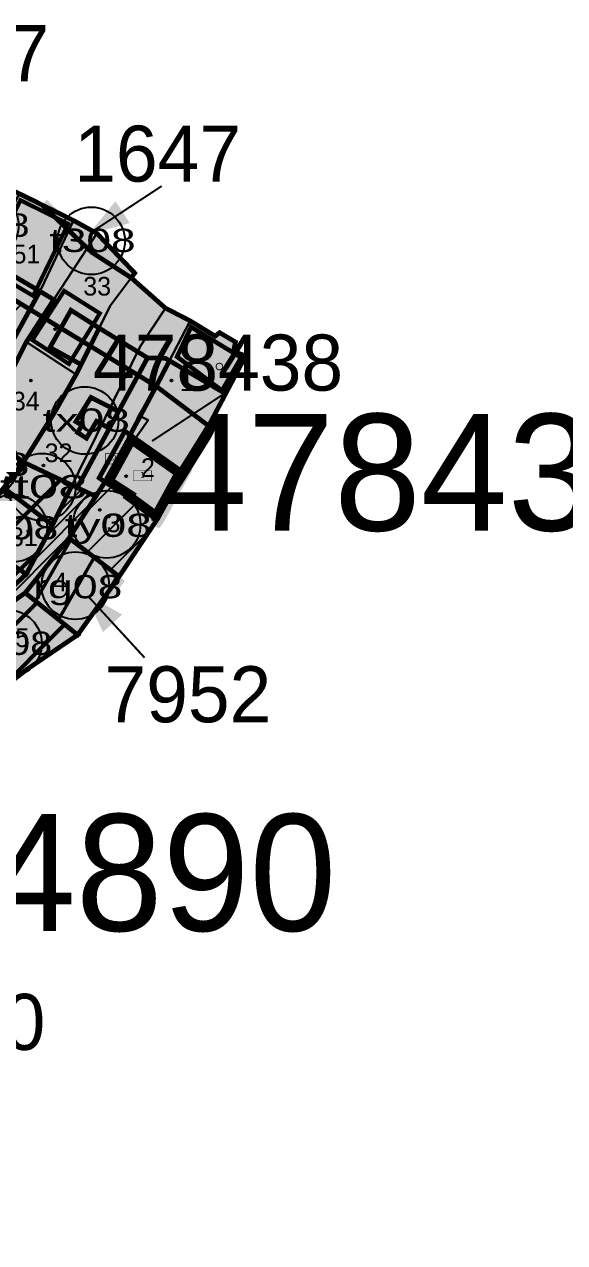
# Model space of a CAD drawing. Extents: x 219756 to 220247, y 631873 to 632472.
# Drawn here: x 219953.7 to 220011.5, y 632085.5 to 632216 of the extents above; entities that cross this region are included whole.
import ezdxf
from ezdxf.enums import TextEntityAlignment as Align

# ---------------------------------------------------------------- set-up
doc = ezdxf.new("R2010")
doc.units = 0
doc.header["$MEASUREMENT"] = 0
for name, color, linetype in [('1601', 1, 'Continuous'), ('1602', 1, 'Continuous'), ('1602_OLD', 7, 'Continuous'), ('1603', 7, 'Continuous'), ('1802', 5, 'Continuous'), ('1803A', 7, 'Continuous'), ('18COMPILE', 5, 'Continuous'), ('18COMPILEA', 255, 'Continuous'), ('18NOTE02', 2, 'Continuous'), ('18NOTE71', 36, 'Continuous'), ('18NOTE99', 2, 'Continuous'), ('h0140a', 30, 'Continuous'), ('h0140b', 12, 'Continuous'), ('H0670A', 60, 'Continuous'), ('H7632A', 71, 'Continuous'), ('H7632B', 114, 'Continuous'), ('PCELL', 160, 'Continuous'), ('PGVUL2', 160, 'Continuous'), ('SCELLNO', 160, 'Continuous'), ('SKAYNO', 140, 'Continuous'), ('YEUD7109', 7, 'Continuous'), ('YEUD7151', 7, 'Continuous'), ('YEUD7613', 7, 'Continuous'), ('YEUD7637', 7, 'Continuous'), ('YEUD7730', 7, 'Continuous')]:
    doc.layers.add(name, color=color, linetype=linetype)
doc.styles.add('FRANKRUEHL', font='frank.ttf')
doc.styles.add('HEBTEXT', font='HEBTXT')
doc.styles.add('HEBTXT', font='hebtxt')
doc.styles.add('WinHeb_WindowsTTF', font='arial.ttf')

# ---------------------------------------------------------------- blocks, each defined once
blk = doc.blocks.new('1803')
blk.add_circle((0, 0), 3.61)
at = {"style": 'HEBTEXT'}
for tag, p in [('MIGRASH', (0, 0)), ('TABA', (0, -3.33)), ('YEUD', (0, -6.67))]:
    blk.add_attdef(tag, text='', height=2.5, dxfattribs=at).set_placement(p, align=Align.MIDDLE_CENTER)
at = {"style": 'HEBTEXT', "flags": 1}
blk.add_attdef('AREA', text='', height=2.5, dxfattribs=at).set_placement((0, -10), align=Align.MIDDLE_CENTER)
blk = doc.blocks.new('18NOTE71')
at = {"const_width": 0.1}
blk.add_lwpolyline([(-0.35, 0, 1), (0.35, 0, 1)], format="xyb", close=True, dxfattribs=at)
blk = doc.blocks.new('ARROW')
at = {"const_width": 0.3}
blk.add_lwpolyline([(-0.55, 5.42), (0.73, -7.35)], dxfattribs=at)
blk.add_lwpolyline([(0.81, -7.87, 0, 4, 0), (0.22, -1.72, 4, 4, 0)], format="xyseb")
blk = doc.blocks.new('PARCEL')
blk.add_circle((0, 0), 0.1)
at = {"style": 'HEBTXT'}
blk.add_attdef('PARCEL_NO', (1.57, -0.08), '', height=2, dxfattribs=at)
at = {"style": 'HEBTXT', "flags": 1}
for tag, p in [('PARCEL_BUI', (0, -6)), ('SETTLEMENT', (0, -9)), ('MUNICIPAL_', (0, -12)), ('LEGAL_AREA', (0, -15)), ('GUSH_SUFFI', (0, -18.14)), ('GUSH_NO', (0, -21.14)), ('PERIMETER', (0, -24.14)), ('AREA', (0, -27.14)), ('ON_SHEET', (0, -29.74)), ('OWNERSHIP', (0.11, -32.67))]:
    blk.add_attdef(tag, p, '', height=2, dxfattribs=at)
blk = doc.blocks.new('kayno')
at = {"layer": 'SKAYNO'}
blk.add_circle((0, 0), 0.68, dxfattribs=at)
at = {"layer": 'SKAYNO', "style": 'FRANKRUEHL'}
blk.add_attdef('321', text='', height=12.5, dxfattribs=at).set_placement((-12.84, 1.28), align=Align.CENTER)
blk = doc.blocks.new('CELLNO')
at = {"layer": 'SCELLNO', "const_width": 0.25}
blk.add_lwpolyline([(-4.74, -2.76), (-4.74, 2.76), (4.74, 2.76), (4.74, -2.76)], close=True, dxfattribs=at)
at = {"layer": 'SCELLNO', "style": 'FRANKRUEHL'}
blk.add_attdef('CELLNO', text='', height=3, dxfattribs=at).set_placement((0, -1.03), align=Align.CENTER)
at = {"layer": 'SCELLNO', "style": 'FRANKRUEHL', "flags": 1}
for tag, p in [('CODE', (0, -6.25)), ('AREA', (0, -9.5)), ('TABA', (0, -12.88))]:
    blk.add_attdef(tag, text='', height=2.5, dxfattribs=at).set_placement(p, align=Align.CENTER)

msp = doc.modelspace()

# ---------------------------------------------------------------- hatches: boundary and pattern name
at = {"layer": 'h0140a'}
h = msp.add_hatch(color=256, dxfattribs=at)
h.dxf.hatch_style = 1
h.paths.add_polyline_path([(219964.98, 632172.01), (219964.93, 632171.88), (219964.98, 632171.85), (219962.29, 632166.97), (219964.58, 632165.49), (219964.5, 632165.35), (219967.56, 632163.11), (219967.54, 632163.02), (219967.84, 632162.91), (219967.96, 632163.09), (219970.66, 632168)])
at = {"layer": 'H0670A'}
h = msp.add_hatch(color=256, dxfattribs=at)
h.dxf.hatch_style = 1
h.paths.add_polyline_path([(219964.98, 632171.85), (219964.93, 632171.88), (219964.98, 632172.01), (219964.42, 632172.41), (219961.67, 632167.4), (219962.29, 632166.97)])
at = {"layer": 'H7632A'}
msp.add_hatch(color=256, dxfattribs=at).paths.add_polyline_path([(219926.98, 632126.57), (219925.96, 632125.22), (219925.01, 632125.84), (219928.81, 632132.09), (219931.65, 632136.09), (219930.84, 632136.72), (219932.07, 632138.59), (219933.68, 632140.59), (219937.57, 632144.46), (219943.29, 632149.09), (219945.21, 632151.59), (219949.25, 632153.47), (219950.46, 632154.84), (219952.53, 632155.84), (219953.86, 632157.09), (219956.67, 632162.34), (219958.77, 632166.62), (219961.31, 632165.42), (219958.45, 632160.96), (219953.75, 632155.09), (219945.21, 632148.97), (219941.46, 632145.84), (219937.21, 632140.59), (219930.53, 632130.59), (219928.12, 632128.09)])
at = {"layer": 'H7632B'}
h = msp.add_hatch(dxfattribs=at)
h.set_pattern_fill('ANSI31', color=256, scale=7, style=0)
h.set_pattern_definition([(45, (185.3841, -29.8634), (-0.6187184335, 0.6187184335), [])])
h.paths.add_polyline_path([(219926.98, 632126.57), (219925.96, 632125.22), (219925.01, 632125.84), (219928.81, 632132.09), (219931.65, 632136.09), (219930.84, 632136.72), (219932.07, 632138.59), (219933.68, 632140.59), (219937.57, 632144.46), (219943.29, 632149.09), (219945.21, 632151.59), (219949.25, 632153.47), (219950.46, 632154.84), (219952.53, 632155.84), (219953.86, 632157.09), (219956.67, 632162.34), (219958.77, 632166.62), (219961.31, 632165.42), (219958.45, 632160.96), (219953.75, 632155.09), (219945.21, 632148.97), (219941.46, 632145.84), (219937.21, 632140.59), (219930.53, 632130.59), (219928.12, 632128.09)])
at = {"layer": 'YEUD7109'}
msp.add_hatch(color=51, dxfattribs=at).paths.add_polyline_path([(219958.45, 632160.96), (219953.75, 632155.09), (219959.37, 632150.59), (219963.81, 632156.84)])
msp.add_hatch(color=51, dxfattribs=at).paths.add_polyline_path([(219958.45, 632160.96), (219953.75, 632155.09), (219959.37, 632150.59), (219963.81, 632156.84)])
at = {"layer": 'YEUD7109', "lineweight": 50}
h = msp.add_hatch(dxfattribs=at)
h.set_pattern_fill('LINE', color=34, scale=25, angle=60, style=0)
h.paths.add_polyline_path([(219958.45, 632160.96), (219953.75, 632155.09), (219959.37, 632150.59), (219963.81, 632156.84)])
h = msp.add_hatch(dxfattribs=at)
h.set_pattern_fill('LINE', color=34, scale=25, angle=60, style=0)
h.paths.add_polyline_path([(219958.45, 632160.96), (219953.75, 632155.09), (219959.37, 632150.59), (219963.81, 632156.84)])
at = {"layer": 'YEUD7151'}
for points in [[(219958.77, 632166.62), (219953.56, 632169.09), (219951.45, 632166.34), (219956.67, 632162.34)], [(219958.77, 632166.62), (219953.56, 632169.09), (219951.45, 632166.34), (219956.67, 632162.34)], [(219953.86, 632157.09), (219947.85, 632161.22), (219949.26, 632163.27), (219950.43, 632164.96), (219951.45, 632166.34), (219956.67, 632162.34)], [(219953.86, 632157.09), (219947.85, 632161.22), (219949.26, 632163.27), (219950.43, 632164.96), (219951.45, 632166.34), (219956.67, 632162.34)], [(219962.29, 632166.97), (219964.58, 632165.49), (219964.5, 632165.35), (219967.56, 632163.11), (219967.54, 632163.02), (219967.84, 632162.91), (219963.81, 632156.84), (219958.45, 632160.96)], [(219953.86, 632157.09), (219952.53, 632155.84), (219950.46, 632154.84), (219949.25, 632153.47), (219945.21, 632151.59), (219942.84, 632153.72), (219943.39, 632154.34), (219941.2, 632156.21), (219945.32, 632159.34), (219945.96, 632160.09), (219946.76, 632159.96), (219947.85, 632161.22)], [(219953.86, 632157.09), (219952.53, 632155.84), (219950.46, 632154.84), (219949.25, 632153.47), (219945.21, 632151.59), (219942.84, 632153.72), (219943.39, 632154.34), (219941.2, 632156.21), (219945.32, 632159.34), (219945.96, 632160.09), (219946.76, 632159.96), (219947.85, 632161.22)], [(219953.75, 632155.09), (219959.37, 632150.59), (219953.86, 632146.84), (219950.35, 632144.09), (219945.21, 632148.97)], [(219953.75, 632155.09), (219959.37, 632150.59), (219953.86, 632146.84), (219950.35, 632144.09), (219945.21, 632148.97)]]:
    msp.add_hatch(color=41, dxfattribs=at).paths.add_polyline_path(points)
at = {"layer": 'YEUD7151', "lineweight": 50}
h = msp.add_hatch(dxfattribs=at)
h.set_pattern_fill('LINE', color=250, scale=30, angle=45, style=0)
h.paths.add_polyline_path([(219958.77, 632166.62), (219953.56, 632169.09), (219951.45, 632166.34), (219956.67, 632162.34)])
h = msp.add_hatch(dxfattribs=at)
h.set_pattern_fill('LINE', color=250, scale=30, angle=45, style=0)
h.paths.add_polyline_path([(219958.77, 632166.62), (219953.56, 632169.09), (219951.45, 632166.34), (219956.67, 632162.34)])
h = msp.add_hatch(dxfattribs=at)
h.set_pattern_fill('LINE', color=250, scale=30, angle=45, style=0)
h.paths.add_polyline_path([(219953.86, 632157.09), (219947.85, 632161.22), (219949.26, 632163.27), (219950.43, 632164.96), (219951.45, 632166.34), (219956.67, 632162.34)])
h = msp.add_hatch(dxfattribs=at)
h.set_pattern_fill('LINE', color=250, scale=30, angle=45, style=0)
h.paths.add_polyline_path([(219953.86, 632157.09), (219947.85, 632161.22), (219949.26, 632163.27), (219950.43, 632164.96), (219951.45, 632166.34), (219956.67, 632162.34)])
at = {"layer": 'YEUD7151'}
h = msp.add_hatch(dxfattribs=at)
h.set_pattern_fill('ANSI31', color=250, scale=25, style=0)
h.paths.add_polyline_path([(219962.29, 632166.97), (219964.58, 632165.49), (219964.5, 632165.35), (219967.56, 632163.11), (219967.54, 632163.02), (219967.84, 632162.91), (219963.81, 632156.84), (219958.45, 632160.96)])
at = {"layer": 'YEUD7151', "lineweight": 50}
h = msp.add_hatch(dxfattribs=at)
h.set_pattern_fill('LINE', color=250, scale=30, angle=45, style=0)
h.paths.add_polyline_path([(219953.86, 632157.09), (219952.53, 632155.84), (219950.46, 632154.84), (219949.25, 632153.47), (219945.21, 632151.59), (219942.84, 632153.72), (219943.39, 632154.34), (219941.2, 632156.21), (219945.32, 632159.34), (219945.96, 632160.09), (219946.76, 632159.96), (219947.85, 632161.22)])
h = msp.add_hatch(dxfattribs=at)
h.set_pattern_fill('LINE', color=250, scale=30, angle=45, style=0)
h.paths.add_polyline_path([(219953.86, 632157.09), (219952.53, 632155.84), (219950.46, 632154.84), (219949.25, 632153.47), (219945.21, 632151.59), (219942.84, 632153.72), (219943.39, 632154.34), (219941.2, 632156.21), (219945.32, 632159.34), (219945.96, 632160.09), (219946.76, 632159.96), (219947.85, 632161.22)])
h = msp.add_hatch(dxfattribs=at)
h.set_pattern_fill('LINE', color=250, scale=30, angle=45, style=0)
h.paths.add_polyline_path([(219953.75, 632155.09), (219959.37, 632150.59), (219953.86, 632146.84), (219950.35, 632144.09), (219945.21, 632148.97)])
h = msp.add_hatch(dxfattribs=at)
h.set_pattern_fill('LINE', color=250, scale=30, angle=45, style=0)
h.paths.add_polyline_path([(219953.75, 632155.09), (219959.37, 632150.59), (219953.86, 632146.84), (219950.35, 632144.09), (219945.21, 632148.97)])
at = {"layer": 'YEUD7613'}
for points in [[(219927.9, 632201.53), (219940.05, 632194.12), (219954.26, 632185.45), (219967.78, 632177.22), (219973.39, 632172.97), (219977.34, 632180.46), (219976.04, 632180.97), (219976.26, 632181.96), (219974.56, 632182.96), (219974.09, 632182.59), (219971.42, 632184.22), (219968.76, 632185.59), (219965.09, 632188.84), (219960.88, 632191.56), (219960.39, 632192.02), (219958.39, 632193.93), (219955.55, 632196.64), (219953.12, 632197.84), (219952.83, 632197.98), (219948.78, 632199.05), (219946.79, 632200.33), (219946.26, 632200.67), (219935.15, 632200.09), (219917.64, 632211.46), (219907.79, 632213.4), (219917.27, 632208.03), (219922.8, 632204.65)], [(219927.9, 632201.53), (219940.05, 632194.12), (219954.26, 632185.45), (219967.78, 632177.22), (219973.39, 632172.97), (219977.34, 632180.46), (219976.04, 632180.97), (219976.26, 632181.96), (219974.56, 632182.96), (219974.09, 632182.59), (219971.42, 632184.22), (219968.76, 632185.59), (219965.09, 632188.84), (219960.88, 632191.56), (219960.39, 632192.02), (219958.39, 632193.93), (219955.55, 632196.64), (219953.12, 632197.84), (219952.83, 632197.98), (219948.78, 632199.05), (219946.79, 632200.33), (219946.26, 632200.67), (219935.15, 632200.09), (219917.64, 632211.46), (219907.79, 632213.4), (219917.27, 632208.03), (219922.8, 632204.65)], [(219965.09, 632188.84), (219960.88, 632191.56), (219960.39, 632192.02), (219958.39, 632193.93), (219955.55, 632196.64), (219958.93, 632194.97), (219961.43, 632193.59), (219965.48, 632189.34)], [(219965.09, 632188.84), (219960.88, 632191.56), (219960.39, 632192.02), (219958.39, 632193.93), (219955.55, 632196.64), (219958.93, 632194.97), (219961.43, 632193.59), (219965.48, 632189.34)]]:
    msp.add_hatch(color=40, dxfattribs=at).paths.add_polyline_path(points)
at = {"layer": 'YEUD7637'}
h = msp.add_hatch(color=3, dxfattribs=at)
h.dxf.hatch_style = 1
h.paths.add_polyline_path([(219902.27, 632107.53), (219900.64, 632108.46), (219894.48, 632112.84), (219892.05, 632114.11), (219891.73, 632113.56), (219890.61, 632111.59), (219888.57, 632111.72), (219880.23, 632115.34), (219886.64, 632126.97), (219891.34, 632133.34), (219894.31, 632138.03), (219895.85, 632140.47), (219899.64, 632146.47), (219913.97, 632167.45), (219915.68, 632169.97), (219926.18, 632179.89), (219928.37, 632181.96), (219928.58, 632182.16), (219931.77, 632185.13), (219933.21, 632186.46), (219941.78, 632177.72), (219945.7, 632182.96), (219951.06, 632179.59), (219954.26, 632185.45), (219940.05, 632194.12), (219927.9, 632201.53), (219922.8, 632204.65), (219921.11, 632201.63), (219919.12, 632198.09), (219922.35, 632196.17), (219927.39, 632193.18), (219926.15, 632191.48), (219924.26, 632188.88), (219917.59, 632179.72), (219916.5, 632179.09), (219914.88, 632176.55), (219914.18, 632175.46), (219910.01, 632170.34), (219905.61, 632164.71), (219902.37, 632160.32), (219899.45, 632156.34), (219893.9, 632148.84), (219887.92, 632139.59), (219885.23, 632135.09), (219884.06, 632133.72), (219883.53, 632133.09), (219877.7, 632124.22), (219872.98, 632126.47), (219871.25, 632127.46), (219867.84, 632129.15), (219869.11, 632147.65), (219870.75, 632148.18), (219872.35, 632147.38), (219867.55, 632154.43), (219862.4, 632159.47), (219860.78, 632159.92), (219858.4, 632160.59), (219859.57, 632149.71), (219859.96, 632144.97), (219860.09, 632144.25), (219862.91, 632116.91), (219869.65, 632117.72), (219883.14, 632088.84), (219888.74, 632085.5), (219887.78, 632089.08), (219886.56, 632092.79), (219887.64, 632097.7), (219896.85, 632096.96), (219898.35, 632100.23), (219898.6, 632100.76), (219898.66, 632100.88), (219898.91, 632101.33), (219901.25, 632105.47)])
h = msp.add_hatch(dxfattribs=at)
h.set_pattern_fill('ANSI31', color=142, scale=20)
h.paths.add_polyline_path([(219902.27, 632107.53), (219900.64, 632108.46), (219894.48, 632112.84), (219892.05, 632114.11), (219891.73, 632113.56), (219890.61, 632111.59), (219888.57, 632111.72), (219880.23, 632115.34), (219886.64, 632126.97), (219891.34, 632133.34), (219894.31, 632138.03), (219895.85, 632140.47), (219899.64, 632146.47), (219913.97, 632167.45), (219915.68, 632169.97), (219926.18, 632179.89), (219928.37, 632181.96), (219928.58, 632182.16), (219931.77, 632185.13), (219933.21, 632186.46), (219941.78, 632177.72), (219945.7, 632182.96), (219951.06, 632179.59), (219954.26, 632185.45), (219940.05, 632194.12), (219927.9, 632201.53), (219922.8, 632204.65), (219921.11, 632201.63), (219919.12, 632198.09), (219922.35, 632196.17), (219927.39, 632193.18), (219926.15, 632191.48), (219924.26, 632188.88), (219917.59, 632179.72), (219916.5, 632179.09), (219914.88, 632176.55), (219914.18, 632175.46), (219910.01, 632170.34), (219905.61, 632164.71), (219902.37, 632160.32), (219899.45, 632156.34), (219893.9, 632148.84), (219887.92, 632139.59), (219885.23, 632135.09), (219884.06, 632133.72), (219883.53, 632133.09), (219877.7, 632124.22), (219872.98, 632126.47), (219871.25, 632127.46), (219867.84, 632129.15), (219869.11, 632147.65), (219870.75, 632148.18), (219872.35, 632147.38), (219867.55, 632154.43), (219862.4, 632159.47), (219860.78, 632159.92), (219858.4, 632160.59), (219859.57, 632149.71), (219859.96, 632144.97), (219860.09, 632144.25), (219862.91, 632116.91), (219869.65, 632117.72), (219883.14, 632088.84), (219888.74, 632085.5), (219887.78, 632089.08), (219886.56, 632092.79), (219887.64, 632097.7), (219896.85, 632096.96), (219898.35, 632100.23), (219898.6, 632100.76), (219898.66, 632100.88), (219898.91, 632101.33), (219901.25, 632105.47)])
at = {"layer": 'YEUD7730'}
h = msp.add_hatch(color=3, dxfattribs=at)
h.dxf.hatch_style = 1
h.paths.add_polyline_path([(219967.78, 632177.22), (219954.26, 632185.45), (219951.06, 632179.59), (219946.98, 632173.99), (219948.53, 632172.84), (219953.56, 632169.09), (219958.77, 632166.62), (219961.31, 632165.42), (219962.29, 632166.97), (219961.67, 632167.4), (219964.42, 632172.41), (219964.98, 632172.01), (219970.66, 632168), (219973.39, 632172.97)])

# ---------------------------------------------------------------- linework, layer by layer
for points in [[(219961.67, 632167.4), (219964.42, 632172.41)], [(219962.29, 632166.97), (219964.98, 632171.85)], [(219970.66, 632168), (219964.42, 632172.41)], [(219962.29, 632166.97), (219961.67, 632167.4)]]:
    msp.add_lwpolyline(points)
at = {"layer": '1601', "const_width": 0.45}
msp.add_lwpolyline([(219953.12, 632197.84), (219958.93, 632194.97), (219961.43, 632193.59), (219965.48, 632189.34), (219965.09, 632188.84), (219968.76, 632185.59), (219971.42, 632184.22), (219974.09, 632182.59), (219974.56, 632182.96), (219976.26, 632181.96), (219976.04, 632180.97), (219977.34, 632180.46), (219973.39, 632172.97), (219967.96, 632163.09), (219963.81, 632156.84), (219959.37, 632150.59), (219953.86, 632146.84), (219950.35, 632144.09)], dxfattribs=at)
at = {"layer": '1602'}
for points in [[(219951.06, 632179.59), (219955.5, 632187.71), (219958.93, 632194.97), (219953.12, 632197.84), (219949.68, 632190.71), (219947.64, 632185.72), (219945.7, 632182.96)], [(219930.26, 632156.34), (219935.62, 632162.34), (219938.6, 632164.71), (219941.4, 632167.59), (219943.35, 632169.09), (219946.06, 632172.71), (219951.06, 632179.59), (219955.5, 632187.71), (219958.93, 632194.97), (219961.43, 632193.59), (219953.87, 632181.96), (219952.04, 632178.34), (219948.53, 632172.84), (219945.21, 632167.84), (219944.28, 632166.59), (219943, 632167.34), (219939.26, 632163.34), (219935.21, 632159.59), (219932.79, 632157.34), (219927.54, 632151.34), (219922.31, 632144.34), (219920.84, 632144.46), (219925.48, 632150.71)], [(219953.87, 632181.96), (219961.43, 632193.59), (219965.48, 632189.34), (219965.09, 632188.84), (219962.85, 632185.84), (219959.2, 632178.47)], [(219953.56, 632169.09), (219951.45, 632166.34), (219956.67, 632162.34), (219966.07, 632181.46), (219968.76, 632185.59), (219965.09, 632188.84), (219962.85, 632185.84), (219959.2, 632178.47), (219956.85, 632174.34)], [(219967.78, 632177.22), (219971.42, 632184.22), (219974.09, 632182.59), (219974.56, 632182.96), (219976.26, 632181.96), (219976.04, 632180.97), (219977.34, 632180.46), (219973.39, 632172.97)], [(219948.53, 632172.84), (219952.04, 632178.34), (219953.87, 632181.96), (219959.2, 632178.47), (219956.85, 632174.34), (219953.56, 632169.09)], [(219967.84, 632162.91), (219967.96, 632163.09), (219973.39, 632172.97), (219967.78, 632177.22), (219965.93, 632174.09), (219964.93, 632171.88), (219964.98, 632171.85), (219962.29, 632166.97), (219964.58, 632165.49), (219964.5, 632165.35), (219967.56, 632163.11), (219967.54, 632163.02)], [(219947.85, 632161.22), (219950.43, 632164.96), (219951.45, 632166.34), (219956.67, 632162.34), (219953.86, 632157.09)], [(219962.29, 632166.97), (219964.58, 632165.49), (219964.5, 632165.35), (219967.56, 632163.11), (219967.54, 632163.02), (219967.84, 632162.91), (219963.81, 632156.84), (219958.45, 632160.96)], [(219953.86, 632157.09), (219952.53, 632155.84), (219950.46, 632154.84), (219949.25, 632153.47), (219945.21, 632151.59), (219942.84, 632153.72), (219943.39, 632154.34), (219941.2, 632156.21), (219945.32, 632159.34), (219945.96, 632160.09), (219946.76, 632159.96), (219947.85, 632161.22)], [(219953.75, 632155.09), (219958.45, 632160.96), (219963.81, 632156.84), (219959.37, 632150.59)], [(219959.37, 632150.59), (219953.75, 632155.09), (219945.21, 632148.97), (219950.35, 632144.09), (219953.86, 632146.84)]]:
    msp.add_lwpolyline(points, close=True, dxfattribs=at)
msp.add_lwpolyline([(219945.21, 632148.97), (219953.75, 632155.09), (219958.45, 632160.96), (219962.29, 632166.97), (219964.98, 632171.85), (219964.93, 632171.88), (219965.93, 632174.09), (219967.78, 632177.22), (219971.42, 632184.22), (219968.76, 632185.59), (219966.07, 632181.46), (219956.67, 632162.34), (219953.86, 632157.09), (219952.53, 632155.84)], dxfattribs=at)
at = {"layer": '1602_OLD'}
for points in [[(219945.7, 632182.96), (219947.64, 632185.72), (219949.68, 632190.71), (219953.12, 632197.84), (219958.93, 632194.97), (219955.5, 632187.71), (219951.06, 632179.59)], [(219945.7, 632182.96), (219947.64, 632185.72), (219949.68, 632190.71), (219953.12, 632197.84), (219958.93, 632194.97), (219955.5, 632187.71), (219951.06, 632179.59)], [(219951.06, 632179.59), (219955.5, 632187.71), (219958.93, 632194.97), (219953.12, 632197.84), (219949.68, 632190.71), (219947.64, 632185.72), (219945.7, 632182.96)], [(219920.84, 632144.46), (219925.48, 632150.71), (219930.26, 632156.34), (219935.62, 632162.34), (219938.6, 632164.71), (219941.4, 632167.59), (219943.35, 632169.09), (219946.06, 632172.71), (219951.06, 632179.59), (219955.5, 632187.71), (219958.93, 632194.97), (219961.43, 632193.59), (219953.87, 632181.96), (219952.04, 632178.34), (219948.53, 632172.84), (219945.21, 632167.84), (219944.28, 632166.59), (219943, 632167.34), (219939.26, 632163.34), (219935.21, 632159.59), (219932.79, 632157.34), (219927.54, 632151.34), (219922.31, 632144.34)], [(219920.84, 632144.46), (219925.48, 632150.71), (219930.26, 632156.34), (219935.62, 632162.34), (219938.6, 632164.71), (219941.4, 632167.59), (219943.35, 632169.09), (219946.06, 632172.71), (219951.06, 632179.59), (219955.5, 632187.71), (219958.93, 632194.97), (219961.43, 632193.59), (219953.87, 632181.96), (219952.04, 632178.34), (219948.53, 632172.84), (219945.21, 632167.84), (219944.28, 632166.59), (219943, 632167.34), (219939.26, 632163.34), (219935.21, 632159.59), (219932.79, 632157.34), (219927.54, 632151.34), (219922.31, 632144.34)], [(219930.26, 632156.34), (219935.62, 632162.34), (219938.6, 632164.71), (219941.4, 632167.59), (219943.35, 632169.09), (219946.06, 632172.71), (219951.06, 632179.59), (219955.5, 632187.71), (219958.93, 632194.97), (219961.43, 632193.59), (219953.87, 632181.96), (219952.04, 632178.34), (219948.53, 632172.84), (219945.21, 632167.84), (219944.28, 632166.59), (219943, 632167.34), (219939.26, 632163.34), (219935.21, 632159.59), (219932.79, 632157.34), (219927.54, 632151.34), (219922.31, 632144.34), (219920.84, 632144.46), (219925.48, 632150.71)], [(219953.87, 632181.96), (219961.43, 632193.59), (219965.48, 632189.34), (219965.09, 632188.84), (219962.85, 632185.84), (219959.2, 632178.47)], [(219953.87, 632181.96), (219961.43, 632193.59), (219965.48, 632189.34), (219965.09, 632188.84), (219962.85, 632185.84), (219959.2, 632178.47)], [(219953.87, 632181.96), (219961.43, 632193.59), (219965.48, 632189.34), (219965.09, 632188.84), (219962.85, 632185.84), (219959.2, 632178.47)], [(219956.67, 632162.34), (219951.45, 632166.34), (219953.56, 632169.09), (219956.85, 632174.34), (219959.2, 632178.47), (219962.85, 632185.84), (219965.09, 632188.84), (219968.76, 632185.59), (219966.07, 632181.46)], [(219956.67, 632162.34), (219951.45, 632166.34), (219953.56, 632169.09), (219956.85, 632174.34), (219959.2, 632178.47), (219962.85, 632185.84), (219965.09, 632188.84), (219968.76, 632185.59), (219966.07, 632181.46)], [(219953.56, 632169.09), (219951.45, 632166.34), (219956.67, 632162.34), (219966.07, 632181.46), (219968.76, 632185.59), (219965.09, 632188.84), (219962.85, 632185.84), (219959.2, 632178.47), (219956.85, 632174.34)], [(219967.78, 632177.22), (219971.42, 632184.22), (219974.09, 632182.59), (219974.56, 632182.96), (219976.26, 632181.96), (219976.04, 632180.97), (219977.34, 632180.46), (219973.39, 632172.97)], [(219967.78, 632177.22), (219971.42, 632184.22), (219974.09, 632182.59), (219974.56, 632182.96), (219976.26, 632181.96), (219976.04, 632180.97), (219977.34, 632180.46), (219973.39, 632172.97)], [(219967.78, 632177.22), (219971.42, 632184.22), (219974.09, 632182.59), (219974.56, 632182.96), (219976.26, 632181.96), (219976.04, 632180.97), (219977.34, 632180.46), (219973.39, 632172.97)], [(219948.53, 632172.84), (219952.04, 632178.34), (219953.87, 632181.96), (219959.2, 632178.47), (219956.85, 632174.34), (219953.56, 632169.09)], [(219948.53, 632172.84), (219952.04, 632178.34), (219953.87, 632181.96), (219959.2, 632178.47), (219956.85, 632174.34), (219953.56, 632169.09)], [(219948.53, 632172.84), (219952.04, 632178.34), (219953.87, 632181.96), (219959.2, 632178.47), (219956.85, 632174.34), (219953.56, 632169.09)], [(219962.29, 632166.97), (219966.92, 632173.59), (219965.93, 632174.09), (219967.78, 632177.22), (219973.39, 632172.97), (219967.96, 632163.09)], [(219962.29, 632166.97), (219966.92, 632173.59), (219965.93, 632174.09), (219967.78, 632177.22), (219973.39, 632172.97), (219967.96, 632163.09)], [(219967.84, 632162.91), (219967.96, 632163.09), (219973.39, 632172.97), (219967.78, 632177.22), (219965.93, 632174.09), (219964.93, 632171.88), (219964.98, 632171.85), (219962.29, 632166.97), (219964.58, 632165.49), (219964.5, 632165.35), (219967.56, 632163.11), (219967.54, 632163.02)], [(219953.86, 632157.09), (219956.67, 632162.34), (219951.45, 632166.34), (219950.43, 632164.96), (219947.85, 632161.22)], [(219953.86, 632157.09), (219956.67, 632162.34), (219951.45, 632166.34), (219950.43, 632164.96), (219947.85, 632161.22)], [(219947.85, 632161.22), (219950.43, 632164.96), (219951.45, 632166.34), (219956.67, 632162.34), (219953.86, 632157.09)], [(219962.29, 632166.97), (219958.45, 632160.96), (219963.81, 632156.84), (219967.96, 632163.09)], [(219962.29, 632166.97), (219958.45, 632160.96), (219963.81, 632156.84), (219967.96, 632163.09)], [(219962.29, 632166.97), (219964.58, 632165.49), (219964.5, 632165.35), (219967.56, 632163.11), (219967.54, 632163.02), (219967.84, 632162.91), (219963.81, 632156.84), (219958.45, 632160.96)], [(219953.86, 632157.09), (219952.53, 632155.84), (219950.46, 632154.84), (219949.25, 632153.47), (219945.21, 632151.59), (219942.84, 632153.72), (219943.39, 632154.34), (219941.2, 632156.21), (219945.32, 632159.34), (219945.96, 632160.09), (219946.76, 632159.96), (219947.85, 632161.22)], [(219953.86, 632157.09), (219952.53, 632155.84), (219950.46, 632154.84), (219949.25, 632153.47), (219945.21, 632151.59), (219942.84, 632153.72), (219943.39, 632154.34), (219941.2, 632156.21), (219945.32, 632159.34), (219945.96, 632160.09), (219946.76, 632159.96), (219947.85, 632161.22)], [(219953.86, 632157.09), (219952.53, 632155.84), (219950.46, 632154.84), (219949.25, 632153.47), (219945.21, 632151.59), (219942.84, 632153.72), (219943.39, 632154.34), (219941.2, 632156.21), (219945.32, 632159.34), (219945.96, 632160.09), (219946.76, 632159.96), (219947.85, 632161.22)], [(219953.75, 632155.09), (219958.45, 632160.96), (219963.81, 632156.84), (219959.37, 632150.59)], [(219953.75, 632155.09), (219958.45, 632160.96), (219963.81, 632156.84), (219959.37, 632150.59)], [(219953.75, 632155.09), (219958.45, 632160.96), (219963.81, 632156.84), (219959.37, 632150.59)], [(219950.35, 632144.09), (219945.21, 632148.97), (219953.75, 632155.09), (219959.37, 632150.59), (219953.86, 632146.84)], [(219950.35, 632144.09), (219945.21, 632148.97), (219953.75, 632155.09), (219959.37, 632150.59), (219953.86, 632146.84)], [(219959.37, 632150.59), (219953.75, 632155.09), (219945.21, 632148.97), (219950.35, 632144.09), (219953.86, 632146.84)]]:
    msp.add_lwpolyline(points, close=True, dxfattribs=at)
for points in [[(219953.12, 632197.84), (219958.93, 632194.97)], [(219953.12, 632197.84), (219958.93, 632194.97)], [(219953.12, 632197.84), (219958.93, 632194.97)], [(219953.12, 632197.84), (219958.93, 632194.97)], [(219955.5, 632187.71), (219958.93, 632194.97)], [(219955.5, 632187.71), (219958.93, 632194.97)], [(219955.5, 632187.71), (219958.93, 632194.97)], [(219955.5, 632187.71), (219958.93, 632194.97)], [(219958.93, 632194.97), (219961.43, 632193.59)], [(219958.93, 632194.97), (219961.43, 632193.59)], [(219958.93, 632194.97), (219961.43, 632193.59)], [(219958.93, 632194.97), (219961.43, 632193.59)], [(219961.43, 632193.59), (219953.87, 632181.96)], [(219961.43, 632193.59), (219953.87, 632181.96)], [(219961.43, 632193.59), (219953.87, 632181.96)], [(219961.43, 632193.59), (219953.87, 632181.96)], [(219965.48, 632189.34), (219961.43, 632193.59)], [(219965.48, 632189.34), (219961.43, 632193.59)], [(219965.48, 632189.34), (219961.43, 632193.59)], [(219965.48, 632189.34), (219961.43, 632193.59)], [(219965.09, 632188.84), (219962.85, 632185.84)], [(219965.09, 632188.84), (219962.85, 632185.84)], [(219965.09, 632188.84), (219962.85, 632185.84)], [(219965.09, 632188.84), (219962.85, 632185.84)], [(219965.09, 632188.84), (219965.48, 632189.34)], [(219965.09, 632188.84), (219965.48, 632189.34)], [(219965.09, 632188.84), (219965.48, 632189.34)], [(219965.09, 632188.84), (219965.48, 632189.34)], [(219968.76, 632185.59), (219965.09, 632188.84)], [(219968.76, 632185.59), (219965.09, 632188.84)], [(219968.76, 632185.59), (219965.09, 632188.84)], [(219968.76, 632185.59), (219965.09, 632188.84)], [(219951.06, 632179.59), (219955.5, 632187.71)], [(219951.06, 632179.59), (219955.5, 632187.71)], [(219951.06, 632179.59), (219955.5, 632187.71)], [(219951.06, 632179.59), (219955.5, 632187.71)], [(219962.85, 632185.84), (219959.2, 632178.47)], [(219962.85, 632185.84), (219959.2, 632178.47)], [(219962.85, 632185.84), (219959.2, 632178.47)], [(219962.85, 632185.84), (219959.2, 632178.47)], [(219952.53, 632155.84), (219953.86, 632157.09), (219956.67, 632162.34), (219966.07, 632181.46), (219968.76, 632185.59), (219971.42, 632184.22), (219967.78, 632177.22), (219965.93, 632174.09), (219966.92, 632173.59), (219962.29, 632166.97), (219958.45, 632160.96), (219953.75, 632155.09), (219945.21, 632148.97)], [(219952.53, 632155.84), (219953.86, 632157.09), (219956.67, 632162.34), (219966.07, 632181.46), (219968.76, 632185.59), (219971.42, 632184.22), (219967.78, 632177.22), (219965.93, 632174.09), (219966.92, 632173.59), (219962.29, 632166.97), (219958.45, 632160.96), (219953.75, 632155.09), (219945.21, 632148.97)], [(219945.21, 632148.97), (219953.75, 632155.09), (219958.45, 632160.96), (219962.29, 632166.97), (219964.98, 632171.85), (219964.93, 632171.88), (219965.93, 632174.09), (219967.78, 632177.22), (219971.42, 632184.22), (219968.76, 632185.59), (219966.07, 632181.46), (219956.67, 632162.34), (219953.86, 632157.09), (219952.53, 632155.84)], [(219968.76, 632185.59), (219966.07, 632181.46)], [(219968.76, 632185.59), (219966.07, 632181.46)], [(219968.76, 632185.59), (219966.07, 632181.46)], [(219968.76, 632185.59), (219966.07, 632181.46)], [(219971.42, 632184.22), (219968.76, 632185.59)], [(219971.42, 632184.22), (219968.76, 632185.59)], [(219971.42, 632184.22), (219968.76, 632185.59)], [(219971.42, 632184.22), (219968.76, 632185.59)], [(219971.42, 632184.22), (219967.78, 632177.22)], [(219971.42, 632184.22), (219967.78, 632177.22)], [(219971.42, 632184.22), (219967.78, 632177.22)], [(219971.42, 632184.22), (219967.78, 632177.22)], [(219974.09, 632182.59), (219971.42, 632184.22)], [(219974.09, 632182.59), (219971.42, 632184.22)], [(219974.09, 632182.59), (219971.42, 632184.22)], [(219974.09, 632182.59), (219971.42, 632184.22)], [(219953.87, 632181.96), (219952.04, 632178.34)], [(219953.87, 632181.96), (219952.04, 632178.34)], [(219953.87, 632181.96), (219952.04, 632178.34)], [(219953.87, 632181.96), (219952.04, 632178.34)], [(219959.2, 632178.47), (219953.87, 632181.96)], [(219959.2, 632178.47), (219953.87, 632181.96)], [(219959.2, 632178.47), (219953.87, 632181.96)], [(219959.2, 632178.47), (219953.87, 632181.96)], [(219974.56, 632182.96), (219974.09, 632182.59)], [(219974.56, 632182.96), (219974.09, 632182.59)], [(219974.56, 632182.96), (219974.09, 632182.59)], [(219974.56, 632182.96), (219974.09, 632182.59)], [(219976.26, 632181.96), (219974.56, 632182.96)], [(219976.26, 632181.96), (219974.56, 632182.96)], [(219976.26, 632181.96), (219974.56, 632182.96)], [(219976.26, 632181.96), (219974.56, 632182.96)], [(219976.04, 632180.97), (219976.26, 632181.96)], [(219976.04, 632180.97), (219976.26, 632181.96)], [(219976.04, 632180.97), (219976.26, 632181.96)], [(219976.04, 632180.97), (219976.26, 632181.96)], [(219966.07, 632181.46), (219956.67, 632162.34)], [(219966.07, 632181.46), (219956.67, 632162.34)], [(219966.07, 632181.46), (219956.67, 632162.34)], [(219966.07, 632181.46), (219956.67, 632162.34)], [(219977.34, 632180.46), (219976.04, 632180.97)], [(219977.34, 632180.46), (219976.04, 632180.97)], [(219977.34, 632180.46), (219976.04, 632180.97)], [(219977.34, 632180.46), (219976.04, 632180.97)], [(219973.39, 632172.97), (219977.34, 632180.46)], [(219973.39, 632172.97), (219977.34, 632180.46)], [(219973.39, 632172.97), (219977.34, 632180.46)], [(219973.39, 632172.97), (219977.34, 632180.46)], [(219959.2, 632178.47), (219956.85, 632174.34)], [(219959.2, 632178.47), (219956.85, 632174.34)], [(219959.2, 632178.47), (219956.85, 632174.34)], [(219959.2, 632178.47), (219956.85, 632174.34)], [(219965.93, 632174.09), (219967.78, 632177.22)], [(219965.93, 632174.09), (219967.78, 632177.22)], [(219965.93, 632174.09), (219967.78, 632177.22)], [(219965.93, 632174.09), (219967.78, 632177.22)], [(219967.78, 632177.22), (219973.39, 632172.97)], [(219967.78, 632177.22), (219973.39, 632172.97)], [(219967.78, 632177.22), (219973.39, 632172.97)], [(219967.78, 632177.22), (219973.39, 632172.97)], [(219956.85, 632174.34), (219953.56, 632169.09)], [(219956.85, 632174.34), (219953.56, 632169.09)], [(219956.85, 632174.34), (219953.56, 632169.09)], [(219956.85, 632174.34), (219953.56, 632169.09)], [(219966.92, 632173.59), (219965.93, 632174.09)], [(219966.92, 632173.59), (219965.93, 632174.09)], [(219966.92, 632173.59), (219965.93, 632174.09)], [(219966.92, 632173.59), (219965.93, 632174.09)], [(219962.29, 632166.97), (219966.92, 632173.59)], [(219962.29, 632166.97), (219966.92, 632173.59)], [(219962.29, 632166.97), (219966.92, 632173.59)], [(219962.29, 632166.97), (219966.92, 632173.59)], [(219967.96, 632163.09), (219973.39, 632172.97)], [(219967.96, 632163.09), (219973.39, 632172.97)], [(219967.96, 632163.09), (219973.39, 632172.97)], [(219967.96, 632163.09), (219973.39, 632172.97)], [(219951.45, 632166.34), (219956.67, 632162.34)], [(219951.45, 632166.34), (219956.67, 632162.34)], [(219951.45, 632166.34), (219956.67, 632162.34)], [(219951.45, 632166.34), (219956.67, 632162.34)], [(219962.29, 632166.97), (219958.45, 632160.96)], [(219962.29, 632166.97), (219958.45, 632160.96)], [(219962.29, 632166.97), (219958.45, 632160.96)], [(219962.29, 632166.97), (219958.45, 632160.96)], [(219967.96, 632163.09), (219962.29, 632166.97)], [(219967.96, 632163.09), (219962.29, 632166.97)], [(219967.96, 632163.09), (219962.29, 632166.97)], [(219967.96, 632163.09), (219962.29, 632166.97)], [(219956.67, 632162.34), (219953.86, 632157.09)], [(219956.67, 632162.34), (219953.86, 632157.09)], [(219956.67, 632162.34), (219953.86, 632157.09)], [(219956.67, 632162.34), (219953.86, 632157.09)], [(219963.81, 632156.84), (219967.96, 632163.09)], [(219963.81, 632156.84), (219967.96, 632163.09)], [(219963.81, 632156.84), (219967.96, 632163.09)], [(219963.81, 632156.84), (219967.96, 632163.09)], [(219953.86, 632157.09), (219947.85, 632161.22)], [(219953.86, 632157.09), (219947.85, 632161.22)], [(219953.86, 632157.09), (219947.85, 632161.22)], [(219953.86, 632157.09), (219947.85, 632161.22)], [(219958.45, 632160.96), (219953.75, 632155.09)], [(219958.45, 632160.96), (219953.75, 632155.09)], [(219958.45, 632160.96), (219953.75, 632155.09)], [(219958.45, 632160.96), (219953.75, 632155.09)], [(219958.45, 632160.96), (219963.81, 632156.84)], [(219958.45, 632160.96), (219963.81, 632156.84)], [(219958.45, 632160.96), (219963.81, 632156.84)], [(219958.45, 632160.96), (219963.81, 632156.84)], [(219953.86, 632157.09), (219952.53, 632155.84)], [(219953.86, 632157.09), (219952.53, 632155.84)], [(219953.86, 632157.09), (219952.53, 632155.84)], [(219953.86, 632157.09), (219952.53, 632155.84)], [(219959.37, 632150.59), (219963.81, 632156.84)], [(219959.37, 632150.59), (219963.81, 632156.84)], [(219959.37, 632150.59), (219963.81, 632156.84)], [(219959.37, 632150.59), (219963.81, 632156.84)], [(219953.75, 632155.09), (219945.21, 632148.97)], [(219953.75, 632155.09), (219945.21, 632148.97)], [(219953.75, 632155.09), (219945.21, 632148.97)], [(219953.75, 632155.09), (219945.21, 632148.97)], [(219953.75, 632155.09), (219959.37, 632150.59)], [(219953.75, 632155.09), (219959.37, 632150.59)], [(219953.75, 632155.09), (219959.37, 632150.59)], [(219953.75, 632155.09), (219959.37, 632150.59)], [(219953.86, 632146.84), (219959.37, 632150.59)], [(219953.86, 632146.84), (219959.37, 632150.59)], [(219953.86, 632146.84), (219959.37, 632150.59)], [(219953.86, 632146.84), (219959.37, 632150.59)], [(219950.35, 632144.09), (219953.86, 632146.84)], [(219950.35, 632144.09), (219953.86, 632146.84)], [(219950.35, 632144.09), (219953.86, 632146.84)], [(219950.35, 632144.09), (219953.86, 632146.84)]]:
    msp.add_lwpolyline(points, dxfattribs=at)
at = {"layer": '1802', "const_width": 0.5}
for points in [[(219946.79, 632200.33), (219946.26, 632200.67), (219947.15, 632200.72), (219952.83, 632197.98), (219948.78, 632199.05)], [(219958.93, 632194.97), (219961.43, 632193.59), (219965.48, 632189.34), (219965.09, 632188.84), (219960.88, 632191.56), (219960.39, 632192.02), (219958.39, 632193.93), (219955.55, 632196.64)], [(219967.78, 632177.22), (219954.26, 632185.45), (219951.06, 632179.59), (219946.98, 632173.99), (219948.53, 632172.84), (219953.56, 632169.09), (219958.77, 632166.62), (219961.31, 632165.42), (219962.29, 632166.97), (219961.67, 632167.4), (219964.42, 632172.41), (219964.98, 632172.01), (219970.66, 632168), (219973.39, 632172.97)], [(219948.53, 632172.84), (219953.56, 632169.09), (219951.45, 632166.34), (219950.43, 632164.96), (219945.21, 632167.84)], [(219951.45, 632166.34), (219953.56, 632169.09), (219958.77, 632166.62), (219956.67, 632162.34)], [(219947.85, 632161.22), (219949.26, 632163.27), (219950.43, 632164.96), (219951.45, 632166.34), (219956.67, 632162.34), (219953.86, 632157.09)], [(219962.29, 632166.97), (219964.58, 632165.49), (219964.5, 632165.35), (219967.56, 632163.11), (219967.54, 632163.02), (219967.84, 632162.91), (219963.81, 632156.84), (219958.45, 632160.96)], [(219943.39, 632154.34), (219942.84, 632153.72), (219945.21, 632151.59), (219949.25, 632153.47), (219950.46, 632154.84), (219952.53, 632155.84), (219953.86, 632157.09), (219947.85, 632161.22), (219946.76, 632159.96), (219945.96, 632160.09), (219945.32, 632159.34), (219941.2, 632156.21)], [(219953.75, 632155.09), (219958.45, 632160.96), (219963.81, 632156.84), (219959.37, 632150.59)], [(219959.37, 632150.59), (219953.86, 632146.84), (219950.35, 632144.09), (219945.21, 632148.97), (219953.75, 632155.09)]]:
    msp.add_lwpolyline(points, close=True, dxfattribs=at)
for points in [[(219953.12, 632197.84), (219955.55, 632196.64), (219958.39, 632193.93), (219960.39, 632192.02), (219960.88, 632191.56), (219965.09, 632188.84), (219968.76, 632185.59), (219971.42, 632184.22), (219974.09, 632182.59), (219974.56, 632182.96), (219976.26, 632181.96), (219976.04, 632180.97), (219977.34, 632180.46), (219973.39, 632172.97), (219967.78, 632177.22), (219954.26, 632185.45), (219940.05, 632194.12)], [(219951.06, 632179.59), (219954.26, 632185.45), (219940.05, 632194.12)], [(219952.53, 632155.84), (219953.86, 632157.09), (219956.67, 632162.34), (219958.77, 632166.62), (219961.31, 632165.42), (219958.45, 632160.96), (219953.75, 632155.09), (219945.21, 632148.97)]]:
    msp.add_lwpolyline(points, dxfattribs=at)
at = {"layer": '18COMPILE', "const_width": 1.5}
for points in [[(219955.55, 632196.64), (219958.39, 632193.93), (219960.39, 632192.02), (219960.88, 632191.56), (219965.09, 632188.84)], [(219955.55, 632196.64), (219958.39, 632193.93), (219960.39, 632192.02), (219960.88, 632191.56), (219965.09, 632188.84)], [(219963.81, 632156.84), (219958.45, 632160.96), (219953.75, 632155.09), (219959.37, 632150.59)], [(219963.81, 632156.84), (219958.45, 632160.96), (219953.75, 632155.09), (219959.37, 632150.59)], [(219963.81, 632156.84), (219962.5, 632154.99)], [(219963.81, 632156.84), (219962.5, 632154.99)]]:
    msp.add_lwpolyline(points, dxfattribs=at)
msp.add_lwpolyline([(219964.42, 632172.41), (219961.67, 632167.4), (219962.29, 632166.97), (219964.58, 632165.49), (219964.5, 632165.35), (219967.56, 632163.11), (219967.54, 632163.02), (219967.84, 632162.91), (219967.96, 632163.09), (219970.66, 632168), (219964.98, 632172.01)], close=True, dxfattribs=at)
at = {"layer": '18NOTE02'}
for points, const_width in [([(219953.24, 632197.14), (219958.35, 632194.61), (219954.6, 632186.9), (219949.77, 632189.78), (219953.24, 632197.14)], 0.439), ([(219953.24, 632197.14), (219958.35, 632194.61), (219954.6, 632186.9), (219949.77, 632189.78), (219953.24, 632197.14)], 0.439), ([(219957.92, 632187.43), (219954.52, 632182.17), (219958.43, 632179.61), (219961.74, 632185.02)], 0.446), ([(219957.92, 632187.43), (219954.52, 632182.17), (219958.43, 632179.61), (219961.74, 632185.02)], 0.446), ([(219971.51, 632183.56), (219970.01, 632180.38), (219974.82, 632176.75), (219976.87, 632180.29), (219971.51, 632183.56)], 0.482), ([(219971.51, 632183.56), (219970.01, 632180.38), (219974.82, 632176.75), (219976.87, 632180.29), (219971.51, 632183.56)], 0.482)]:
    msp.add_lwpolyline(points, close=True, dxfattribs=dict(at, const_width=const_width))
at = {"layer": '18NOTE99', "const_width": 0.5}
for points in [[(219945.7, 632182.96), (219947.64, 632185.72), (219949.68, 632190.71), (219955.32, 632187.39), (219954.26, 632185.45), (219951.06, 632179.59)], [(219945.7, 632182.96), (219947.64, 632185.72), (219949.68, 632190.71), (219955.32, 632187.39), (219954.26, 632185.45), (219951.06, 632179.59)], [(219948.53, 632172.84), (219952.04, 632178.34), (219953.87, 632181.96), (219956.81, 632186.49), (219955.32, 632187.39)], [(219948.53, 632172.84), (219952.04, 632178.34), (219953.87, 632181.96), (219956.81, 632186.49), (219955.32, 632187.39)], [(219954.26, 632185.45), (219951.06, 632179.59)], [(219954.26, 632185.45), (219951.06, 632179.59)], [(219953.56, 632169.09), (219956.85, 632174.34), (219959.2, 632178.47), (219959.74, 632179.55), (219956.4, 632181.37), (219958.65, 632185.36), (219961.67, 632183.45), (219959.74, 632179.55)], [(219953.56, 632169.09), (219956.85, 632174.34), (219959.2, 632178.47), (219959.74, 632179.55), (219956.4, 632181.37), (219958.65, 632185.36), (219961.67, 632183.45), (219959.74, 632179.55)], [(219961.67, 632183.45), (219966.85, 632180.26), (219968.75, 632180.22), (219975.2, 632176.41), (219973.39, 632172.97), (219967.78, 632177.22), (219969.2, 632179.96)], [(219961.67, 632183.45), (219966.85, 632180.26), (219968.75, 632180.22), (219975.2, 632176.41), (219973.39, 632172.97), (219967.78, 632177.22), (219969.2, 632179.96)], [(219966.85, 632180.26), (219959.33, 632166.36)], [(219966.85, 632180.26), (219959.33, 632166.36)], [(219964.99, 632172.01), (219967.78, 632177.22)], [(219963.74, 632174.52), (219960.79, 632176.02), (219959.18, 632173.43), (219959.83, 632173.04), (219959.36, 632172.26), (219960.31, 632171.65), (219961.39, 632173.47), (219962.76, 632172.7)], [(219963.74, 632174.52), (219960.79, 632176.02), (219959.18, 632173.43), (219959.83, 632173.04), (219959.36, 632172.26), (219960.31, 632171.65), (219961.39, 632173.47), (219962.76, 632172.7)], [(219967.96, 632163.09), (219973.39, 632172.97)], [(219967.96, 632163.09), (219973.39, 632172.97)]]:
    msp.add_lwpolyline(points, dxfattribs=at)
at = {"layer": 'h0140b', "const_width": 0.625}
msp.add_lwpolyline([(219965.21, 632171.23), (219962.96, 632167.13), (219965.27, 632165.64), (219965.17, 632165.48), (219967.69, 632163.63), (219970, 632167.85)], close=True, dxfattribs=at)
at = {"layer": 'PCELL', "const_width": 0.5}
for points in [[(219964.98, 632171.85), (219964.93, 632171.88), (219964.98, 632172.01), (219964.42, 632172.41), (219961.67, 632167.4), (219962.29, 632166.97)], [(219964.98, 632172.01), (219964.93, 632171.88), (219964.98, 632171.85), (219962.29, 632166.97), (219964.58, 632165.49), (219964.5, 632165.35), (219967.56, 632163.11), (219967.54, 632163.02), (219967.84, 632162.91), (219967.96, 632163.09), (219970.66, 632168)]]:
    msp.add_lwpolyline(points, close=True, dxfattribs=at)
at = {"layer": 'PGVUL2', "const_width": 1}
msp.add_lwpolyline([(219964.42, 632172.41), (219961.67, 632167.4), (219962.29, 632166.97), (219964.58, 632165.49), (219964.5, 632165.35), (219967.56, 632163.11), (219967.54, 632163.02), (219967.84, 632162.91), (219967.96, 632163.09), (219970.66, 632168), (219964.98, 632172.01)], close=True, dxfattribs=at)

# ---------------------------------------------------------------- block references
at = {"layer": '1603'}
ref = msp.add_blockref('PARCEL', (219949.96, 632188.72), dxfattribs=at)
ref.add_attrib('PARCEL_NO', '51', (219952.4, 632190.37), dxfattribs={"layer": '0', "height": 2, "style": 'HEBTXT'})
ref = msp.add_blockref('PARCEL', (219956.95, 632183.34), dxfattribs=at)
ref.add_attrib('PARCEL_NO', '33', (219959.97, 632186.93), dxfattribs={"layer": '0', "height": 2, "style": 'HEBTXT'})
ref = msp.add_blockref('PARCEL', (219954.37, 632177.84), dxfattribs=at)
ref.add_attrib('PARCEL_NO', '34', (219952.33, 632174.63), dxfattribs={"layer": '0', "height": 2, "style": 'HEBTXT'})
ref = msp.add_blockref('PARCEL', (219969.42, 632177.84), dxfattribs=at)
ref.add_attrib('PARCEL_NO', '1', (219970.31, 632176.72), dxfattribs={"layer": '0', "height": 2, "style": 'HEBTXT'})
ref = msp.add_blockref('PARCEL', (219955.71, 632168.72), dxfattribs=at)
ref.add_attrib('PARCEL_NO', '32', (219955.84, 632169.09), dxfattribs={"layer": '0', "height": 2, "style": 'HEBTXT'})
for p, values in [((219964.57, 632167.59), {'PARCEL_NO': '2'}), ((219955.17, 632155.34), {'PARCEL_NO': '4'}), ((219951.13, 632149.37), {'PARCEL_NO': '5'})]:
    msp.add_blockref('PARCEL', p, dxfattribs=at).add_auto_attribs(values)
ref = msp.add_blockref('PARCEL', (219961.73, 632163.97), dxfattribs=at)
ref.add_attrib('PARCEL_NO', '3', (219962.47, 632161.59), dxfattribs={"layer": '0', "height": 2, "style": 'HEBTXT'})
ref = msp.add_blockref('PARCEL', (219951.81, 632162.72), dxfattribs=at)
ref.add_attrib('PARCEL_NO', '31', (219952.12, 632160.1), dxfattribs={"layer": '0', "height": 2, "style": 'HEBTXT'})
at = {"layer": '1803A'}
ref = msp.add_blockref('1803', (219949.43, 632194.43), dxfattribs=at)
ref.add_attrib('MIGRASH', 'tm08', dxfattribs={"layer": '0', "height": 2.5, "style": 'WinHeb_WindowsTTF', "width": 1.198447}).set_placement((219949.56, 632194.47), align=Align.MIDDLE_CENTER)
ref = msp.add_blockref('1803', (219960.82, 632192.79), dxfattribs=at)
ref.add_attrib('MIGRASH', 't308', dxfattribs={"layer": '0', "height": 2.5, "style": 'WinHeb_WindowsTTF', "width": 1.356403}).set_placement((219960.96, 632192.84), align=Align.MIDDLE_CENTER)
ref = msp.add_blockref('1803', (219960.13, 632173.55), dxfattribs=at)
ref.add_attrib('MIGRASH', 'tx08', dxfattribs={"layer": '0', "height": 2.5, "style": 'WinHeb_WindowsTTF', "width": 1.416695}).set_placement((219960.29, 632173.59), align=Align.MIDDLE_CENTER)
ref = msp.add_blockref('1803', (219949.37, 632168.82), dxfattribs=at)
ref.add_attrib('MIGRASH', 'tv08', dxfattribs={"layer": '0', "height": 2.5, "style": 'WinHeb_WindowsTTF', "width": 1.416695}).set_placement((219949.52, 632168.86), align=Align.MIDDLE_CENTER)
ref = msp.add_blockref('1803', (219955.54, 632166.42), dxfattribs=at)
ref.add_attrib('MIGRASH', 'tt08', dxfattribs={"layer": '0', "height": 2.5, "style": 'WinHeb_WindowsTTF', "width": 1.612621}).set_placement((219955.72, 632166.46), align=Align.MIDDLE_CENTER)
ref = msp.add_blockref('1803', (219952.48, 632162.02), dxfattribs=at)
ref.add_attrib('MIGRASH', 'tu08', dxfattribs={"layer": '0', "height": 2.5, "style": 'WinHeb_WindowsTTF', "width": 1.374488}).set_placement((219952.63, 632162.06), align=Align.MIDDLE_CENTER)
ref = msp.add_blockref('1803', (219962.48, 632162.43), dxfattribs=at)
ref.add_attrib('MIGRASH', 'ty08', dxfattribs={"layer": '0', "height": 2.5, "style": 'WinHeb_WindowsTTF', "width": 1.416695}).set_placement((219962.64, 632162.33), align=Align.MIDDLE_CENTER)
ref = msp.add_blockref('1803', (219959.12, 632155.86), dxfattribs=at)
ref.add_attrib('MIGRASH', 'rg08', dxfattribs={"layer": '0', "height": 2.5, "style": 'WinHeb_WindowsTTF', "width": 1.368814}).set_placement((219959.38, 632155.76), align=Align.MIDDLE_CENTER)
ref = msp.add_blockref('1803', (219951.91, 632149.65), dxfattribs=at)
ref.add_attrib('MIGRASH', 'z308', dxfattribs={"layer": '0', "height": 2.5, "style": 'WinHeb_WindowsTTF', "width": 1.214501}).set_placement((219952.04, 632149.69), align=Align.MIDDLE_CENTER)
at = {"layer": '18COMPILEA'}
for p, xscale, yscale, zscale, rotation in [((219965.18, 632196.56), 0.7000000000042107, 0.7000000000042107, 0.7000000000042107, 297.5666166750325), ((219965.18, 632196.56), 0.7000000000042107, 0.7000000000042107, 0.7000000000042107, 297.5666166750325), ((219971.65, 632174.18), 0.7000000000042107, 0.7000000000042107, 0.7000000000042107, 297.5666166750325), ((219971.65, 632174.18), 0.7000000000042107, 0.7000000000042107, 0.7000000000042107, 297.5666166750325), ((219963.95, 632150.95), 0.6999999999937601, 0.6999999999937601, 0.6999999999937601, 216.8468602942717), ((219963.95, 632150.95), 0.6999999999937601, 0.6999999999937601, 0.6999999999937601, 216.8468602942717)]:
    msp.add_blockref('ARROW', p, dxfattribs=dict(at, xscale=xscale, yscale=yscale, zscale=zscale, rotation=rotation))
at = {"layer": '18NOTE71'}
msp.add_blockref('18NOTE71', (219974.54, 632179.33), dxfattribs=at)
msp.add_blockref('18NOTE71', (219974.54, 632179.33), dxfattribs=at)
at = {"layer": 'SCELLNO', "xscale": 0.2, "yscale": 0.2, "zscale": 0.2}
for p, values in [((219963.28, 632169.44), {'CELLNO': '2'}), ((219966.3, 632167.65), {'CELLNO': '1'})]:
    msp.add_blockref('CELLNO', p, dxfattribs=at).add_auto_attribs(values)
at = {"layer": 'SKAYNO'}
ref = msp.add_blockref('kayno', (219969.26, 632165.44), dxfattribs=at)
ref.add_attrib('321', '478438', dxfattribs={"height": 12.5, "style": 'FRANKRUEHL'}).set_placement((219996.11, 632161.76), align=Align.CENTER)
ref = msp.add_blockref('kayno', (219932.32, 632122.58), dxfattribs=at)
ref.add_attrib('321', '544890', dxfattribs={"height": 12.5, "style": 'FRANKRUEHL'}).set_placement((219959.17, 632118.89), align=Align.CENTER)

# ---------------------------------------------------------------- texts
at = {"layer": '18COMPILEA', "style": 'HEBTEXT'}
for s, p in [('1647', (219947.4, 632212.89)), ('1647', (219947.4, 632212.89)), ('1647', (219967.93, 632202.13)), ('1647', (219967.93, 632202.13)), ('478438', (219974.4, 632179.75)), ('7952', (219971.17, 632144.23)), ('7952', (219971.17, 632144.23)), ('544890', (219942.52, 632109.14))]:
    msp.add_text(s, height=6, dxfattribs=at).set_placement(p, align=Align.MIDDLE_CENTER)

doc.saveas('drawing.dxf')
